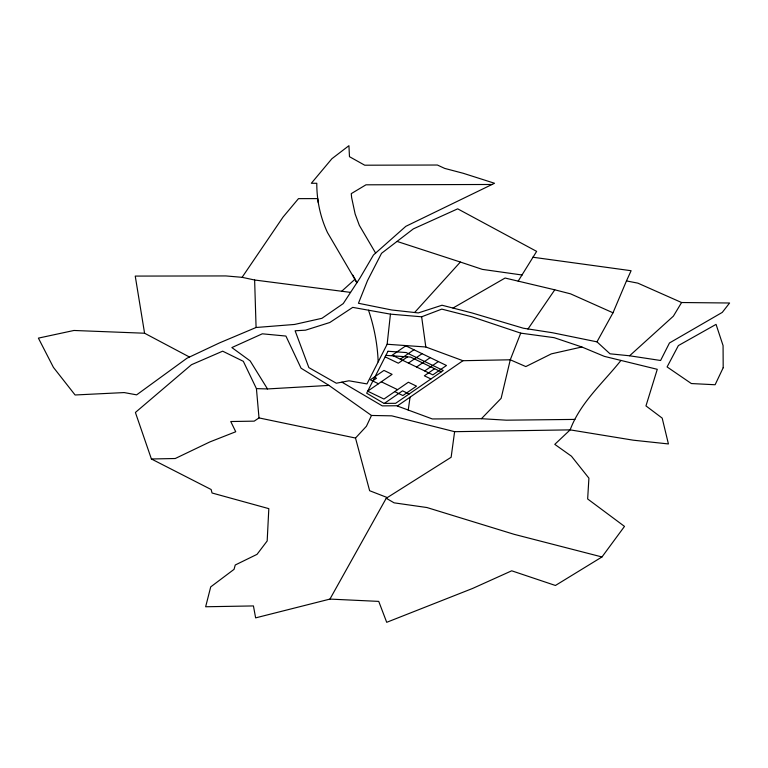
<?xml version="1.0" encoding="UTF-8"?>
<svg xmlns="http://www.w3.org/2000/svg" width="768" height="768" viewBox="0 0 768 768"><rect width="100%" height="100%" fill="white"/><g stroke="black" fill="none" stroke-linecap="round" stroke-linejoin="round"><path stroke-width="1.15" d="M387.139 344.256L390.442 314.141L352.742 307.373L329.808 322.502L305.491 330.182L295.114 330.778L308.861 367.613L336.326 383.222L348.97 380.794L366.96 383.914L387.139 344.256L425.808 346.982L462.95 360.71L510.278 359.789L525.821 366.576L551.376 353.856L581.866 346.992L604.358 356.371L657.274 369.312L645.965 405.907L662.189 418.118L668.419 443.942L633.254 440.189L570.154 429.869L454.608 431.683L391.747 415.843L371.491 415.469L328.944 385.402L301.056 368.198L285.917 336.058L262.31 333.811L231.869 347.568L250.147 360.902L267.494 388.944L328.944 385.402M454.608 431.683L451.133 457.277L386.237 498.259L329.942 599.088L255.629 617.875L253.44 605.933L205.651 606.758L210.71 586.896L234.038 569.357L235.248 564.998L257.03 554.352L267.178 540.96L268.819 508.646L212.045 492.998L211.142 489.514L151.402 458.986L135.398 412.464L191.462 364.714L222.662 351.178L243.331 361.325L256.426 388.618L259.008 417.917L254.208 421.142L230.755 421.526L235.738 431.75L209.885 441.917L175.248 458.515L151.402 458.986M408.23 410.045L410.064 397.181M581.866 346.992L554.15 337.67L520.723 333.139L510.278 359.789L501.12 398.342L481.45 418.694L432.298 418.944L397.277 405.994L462.95 360.71M518.17 281.136L536.64 251.386L457.69 208.838L413.366 228.874L381.542 253.306L367.507 280.598L358.445 303.274L391.776 309.994L418.33 312.922L442.013 305.232L471.869 312.902L523.325 328.214L552.442 332.736L596.976 341.846L610.003 353.808L629.597 355.786L660.595 360.49L669.466 342.97L722.285 312.384L729.6 303.005L681.59 302.525L637.862 283.142L626.467 280.925L612.998 312.797L596.976 341.846M626.467 280.925L631.104 270.72L532.8 257.222M371.491 415.469L366.413 426.278L355.507 438.038L369.629 490.714L387.293 497.578L386.237 498.259L394.09 502.838L426.941 507.533L514.176 534.336L601.978 556.963L624.499 526.397L587.654 498.97L588.912 478.166L571.44 456.192L554.784 444.365L570.154 429.869C580.272 402.586 603.264 382.714 620.957 360.422M352.858 275.155L356.88 282.73L327.523 232.627C320.304 217.238 316.733 200.266 316.79 183.274L311.328 183.283L331.901 158.717L348.931 145.69L349.469 156.682L364.723 165.206L437.376 165.024L444.72 168.413L463.219 173.28L494.544 183.264L405.83 226.33L373.488 254.966L359.942 278.074L343.248 303.59L321.936 318.307L294.557 324.451L256.08 327.494L219.6 342.854L186.96 358.224L136.637 394.858L124.186 392.573L75.091 394.982L53.424 367.373L38.4 338.122L73.958 330.47L144.576 333.226L189.37 356.976M681.59 302.525L673.392 316.147L629.597 355.786M144.576 333.226L135.245 276.086L225.869 275.933L242.093 277.325L283.066 217.046L298.474 198.643L317.722 198.605L318.317 202.867M527.933 329.069L554.774 289.814L570.557 293.846L612.998 312.797M414.624 312.49L460.358 262.042L482.314 269.376L522.182 275.021M341.712 291.245L355.046 279.206M400.31 359.146L413.933 349.757M373.046 380.65L376.531 378.24L374.717 377.366M407.52 356.88L398.333 363.216L385.152 356.842M408.442 363.082L422.074 353.683M416.582 367.018L430.205 357.619M424.714 370.944L438.346 361.555M384.317 403.411L402.566 390.826L409.133 394.003M434.63 368.726L424.368 375.802L430.934 378.97M601.978 556.963L555.427 585.475L511.709 570.806L472.55 588.47L386.707 622.31L378.739 601.392L329.942 599.088M452.976 308.054L505.094 278.035L554.774 289.814M390.442 314.141L421.642 316.79L441.792 309.12L471.984 316.81L520.723 333.139M574.934 419.405L506.294 420.182L481.45 418.694M397.642 405.744L382.272 405.878L341.933 382.147M492.058 184.483L365.971 184.81L351.254 193.642L351.638 197.616L355.142 214.013L359.328 225.331L375.619 253.085M256.426 388.618L267.494 388.944M385.91 355.354L410.573 357.091L441.197 371.894M242.093 277.325L254.63 280.003L350.534 292.387M259.008 417.917L355.507 438.038M397.21 241.478L460.358 262.042M381.312 381.792L397.574 389.654M378.47 383.75L370.339 379.814L383.962 370.416L392.093 374.352L367.68 391.181L383.952 399.053L408.365 382.224L416.506 386.15L402.874 395.549L394.742 391.613M368.515 310.205C374.15 326.861 377.52 344.314 378.163 361.901M421.642 316.79L425.808 346.982M254.63 280.003L256.08 327.494M723.187 367.747L715.114 384.749L691.363 383.549L667.094 366.931L678.374 345.581L716.054 324.374L723.072 345.6L723.187 367.747M387.994 351.264L366.662 393.197L384.029 403.411L395.635 403.306L443.251 370.483L406.138 352.541L387.994 351.264M405.802 345.821L392.179 355.219L432.854 374.88L446.477 365.491L405.802 345.821"/></g></svg>
